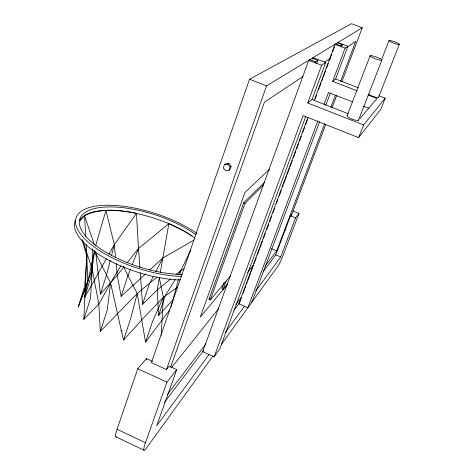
<?xml version="1.0" encoding="UTF-8"?>
<svg xmlns="http://www.w3.org/2000/svg" width="474" height="474" viewBox="0 0 474 474"><rect width="100%" height="100%" fill="white"/><g stroke="black" fill="none" stroke-linecap="round" stroke-linejoin="round"><path stroke-width="0.71" d="M120.846 265.89L110.584 282.984L98.829 304.142L83.851 319.387L90.54 298.217L92.193 269.262L92.312 248.891M83.851 319.387L86.825 256.126L86.161 244.383M161.196 335.165L163.358 297.204L159.276 277.723M81.99 239.358L86.825 256.126L84.722 286.148L78.21 306.998L87.814 281.716L94.415 250.853M94.314 250.663L110.584 282.984L107.219 310.138L100.322 331.468L137.223 293.524L157.119 276.976M94.664 250.847L90.836 277.379L84.419 297.85L106.389 258.739M159.412 277.58L157.261 289.904L158.553 315.435L173.603 299.195M160.301 272.503L168.88 223.633C153.386 217.252 137.158 212.708 120.485 210.853C108.362 210.154 95.57 209.834 84.556 215.747L79.97 220.961M84.419 297.85L87.814 281.716L86.825 256.126M110.294 260.374L106.828 273.972L100.411 294.099L117.279 275.228L124.058 266.696M111.574 255.368L114.311 244.631L136.441 213.324A70.093 27.415 18 0 0 79.549 220.7M123.341 266.613L137.223 293.524L130.599 318.83L123.513 340.119L110.584 282.984M171.073 306.868L178.544 279.085M179.883 274.102L180.843 270.541L190.862 249.994M95.594 245.846L105.957 210.415L114.311 244.631L115.585 257.743M145.5 273.954L121.119 296.386L127.625 276.472L130.551 268.965M170.735 278.842L157.261 289.904L142.532 304.332L149.197 284.453L153.523 276.069M137.223 293.524L145.524 342.104L152.705 321.052L163.358 297.204L177.762 287.126M116.592 436.815A16.454 2.678 -65 0 1 117.054 429.272L137.756 368.707L146.585 358.611L152.563 361.348M158.553 315.435L165.414 295.421L175.445 279.251M146.105 360.003L146.585 358.611M341.926 81.581L362.26 27.735L351.495 23.7L249.543 79.229L151.431 362.681L166.493 369.578L169.212 366.206L176.725 369.643L156.71 425.788L209.052 354.522M224.427 164.656L223.295 167.915L225.577 170.717L228.995 170.267L229.961 169.473L231.099 166.226L228.823 163.423L225.411 163.88L224.427 164.656L227.852 164.2L228.823 163.423M228.995 170.267L230.133 167.008L231.099 166.226M166.493 369.578L266.53 85.918L362.26 27.735M170.687 367.024L264.415 102.183L303.022 76.444M213.004 355.98L146.353 448.214A16.543 2.222 -65.4 0 1 145.447 442.752L166.931 382.151L176.725 369.643M230.69 275.69L210.255 300.006L208.975 299.438L243.719 202.706L264.711 182.099M210.255 300.006L245.052 203.263L263.858 184.676M224.095 282.705L221.891 288.773L223.106 289.306L227.781 283.665M223.106 289.306L226.045 281.212M309.291 61.01L309.795 59.623L315.5 61.816L317.799 60.358L312.159 58.189M312.514 59.054L313.018 57.662L325.685 62.532L312.011 99.516L307.733 102.965L363.594 124.958L385.214 98.189L379.01 95.789M314.997 63.208L315.5 61.816M316.525 63.83L317.799 60.358M325.685 62.532L321.639 65.252L308.722 60.275L202.718 351.661L214.13 356.815L303.07 115.62L358.634 137.65L380.859 109.221L385.214 98.189M307.733 102.965L321.639 65.252M305.884 116.089L219.776 348.959L214.13 356.815M78.21 306.998L92.193 269.262L82.843 240.715M308.017 117.149L238.837 303.798L247.884 307.762L317.858 120.9M314.185 100.494L335.017 44.295L345.108 48.135L347.892 46.28L337.956 42.506M239.826 302.139L241.112 298.667M243.168 293.116L245.745 286.178M246.516 284.092L247.286 282.012M247.801 280.626L250.633 272.988M251.143 271.602L253.46 265.357M253.975 263.971L256.292 257.72M257.323 254.947L259.639 248.702M260.149 247.315L262.466 241.065M263.497 238.292L265.298 233.433M266.838 229.268L268.639 224.409M269.67 221.636L271.472 216.778M273.018 212.613L274.559 208.447M276.36 203.595L277.906 199.43M279.192 195.958L281.248 190.406M282.534 186.934L283.31 184.854M283.825 183.468L286.651 175.83M287.167 174.444L289.484 168.199M289.999 166.812L292.316 160.567M293.341 157.789L295.658 151.544M296.688 148.765L298.49 143.912M299.515 141.133L301.316 136.275M302.862 132.11L304.664 127.251M305.694 124.478L307.496 119.62M315.21 98.799L316.502 95.333M318.558 89.782L319.328 87.696M319.843 86.309L321.129 82.837M321.899 80.758L322.676 78.678M323.191 77.286L325.502 71.041M326.533 68.268L328.334 63.409M329.365 60.631L331.681 54.386M332.707 51.613L334.508 46.754M341.558 46.843L342.335 44.763L337.358 42.873M324.08 104.292L328.488 92.525L352.626 101.94M357.23 90.878L332.665 81.356L345.108 48.135M251.854 302.276L319.559 121.806M325.78 105.216L330.194 93.461M332.665 81.356L335.616 78.998L347.892 46.28M265.055 266.169L276.692 250.876L324.684 123.619M330.947 107.017L335.385 95.262M340.599 81.427L355.725 41.315L347.146 47.033M262.904 271.904L275.779 254.846L290.503 215.824L291.877 214.124M291.101 216.168L325.762 124.384M332.019 107.811L336.712 95.387M255.907 290.734L280.721 256.949L295.527 217.922L298.981 213.513L292.95 211.007M298.981 213.513L282.806 256.073A8.105 0.747 -67.2 0 1 278.357 265.541L221.228 344.604M347.092 115.769L370.141 55.725M381.54 59.801L389.018 40.539M358.504 120.254L381.837 60.168A6.275 0.966 20.1 0 0 373.743 56.205A6.275 0.966 20.1 0 0 372.368 57.484A6.275 0.966 20.1 0 0 381.837 60.168M132.145 264.871L138.527 248.5L136.441 213.324M358.634 137.65L363.594 124.958M378.507 97.413L399.292 44.396A5.504 0.741 20 0 0 392.105 41.013A5.504 0.741 20 0 0 391.056 41.996A5.504 0.741 20 0 0 399.292 44.396M155.851 271.549L162.831 258.004L193.825 240.176M108.907 254.248L114.311 244.631M178.526 274.274L180.843 270.541L184.155 268.948M225.269 332.44L244.489 306.275M145.524 342.104L169.769 309.806M164.496 402.313L203.447 350.695M233.943 310.286L239.566 302.833M167.482 394.356L205.971 343.786M235.963 304.391L241.331 297.334M285.07 230.228L286.118 228.895M127.222 262.714L138.527 248.5L168.88 223.633L183.041 230.417M171.612 367.463L218.591 308.639M247.612 272.313L253.134 265.393M227.147 284.72L200.318 317.088L244.957 192.503L269.505 169.212M208.975 299.438L209.911 298.336M360.05 118.382L377.014 98.545L368.144 95.108M123.513 340.119L141.708 319.95L163.358 297.204M149.831 269.967L162.831 258.004M176.352 274.227L180.843 270.541M324.477 62.147L329.987 58.474M342.335 44.763L340.569 45.889L335.539 43.975M180.274 279.796L176.719 279.856A74.003 28.95 18 0 1 102.745 256.89A74.003 28.95 18 0 1 75.52 220.102M181.506 276.235L177.951 276.289A74.098 28.736 18 0 1 86.558 240.65A74.098 28.736 18 0 1 102.212 205.396A74.098 28.736 18 0 1 196.959 233.469M335.616 78.998L358.35 87.797M363.659 106.247L369.181 108.398M312.011 99.516L348.384 113.801M249.543 79.229L266.53 85.918M290.503 215.824L295.527 217.922M243.719 202.706L245.052 203.263M271.395 248.625L276.692 250.876M275.779 254.846L280.721 256.949M120.888 330.449L122.037 330.965M137.756 368.707L166.931 382.151M117.054 429.272L145.447 442.752M115.828 436.797L143.936 450.187M183.681 230.725L189.114 234.156M190.323 234.914L192.13 236.058M227.852 164.2L230.133 167.008M94.237 244.46L84.556 215.747L85.711 236.307M92.193 269.262L98.829 304.142L100.322 331.468M121.119 296.386L117.279 275.228L116.148 263.574M95.671 251.653L100.411 294.099M138.527 248.5L139.895 267.597M140.263 272.74L142.532 304.332M182.407 274.434A70.176 27.208 18 0 1 91.974 242.404A70.176 27.208 18 0 1 104.025 207.132A70.176 27.208 18 0 1 195.946 234.796M168.88 223.633A70.093 27.415 18 0 1 194.82 238.049M378.513 97.134A5.404 1.013 20.4 0 1 374.733 96.963A5.404 1.013 20.4 0 1 368.748 94.178M358.545 119.904A6.15 1.315 20.4 0 1 351.856 119.069A6.15 1.315 20.4 0 1 347.543 115.573"/></g></svg>
